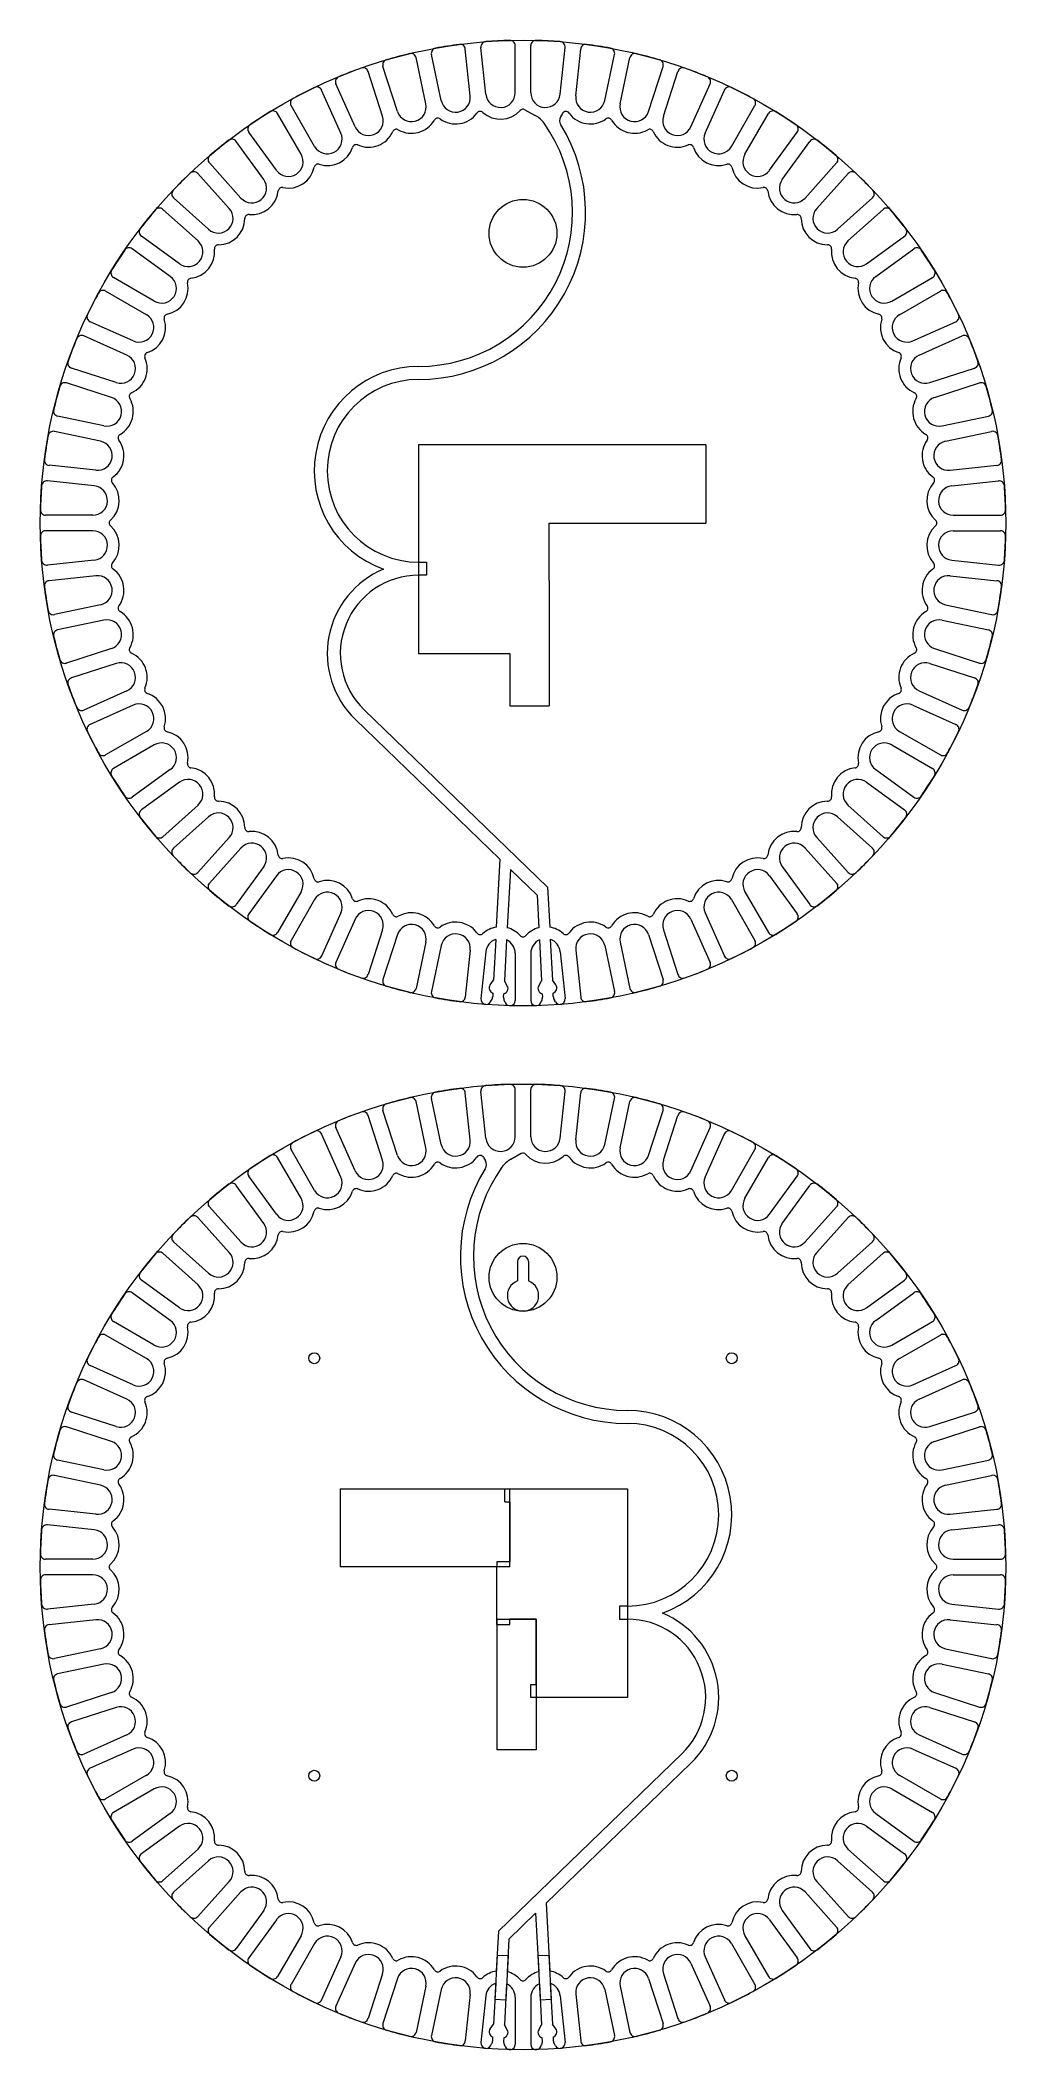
# Model space of a CAD drawing. Header units: millimetres. Extents: x 15 to 385, y 15 to 785.
import ezdxf

# ---------------------------------------------------------------- set-up
doc = ezdxf.new("R2010")
doc.units = ezdxf.units.MM
for name, color, linetype, lineweight in [('cutout', 3, 'CONTINUOUS', 0), ('outter led slot', 1, 'CONTINUOUS', 0), ('pocket', 5, 'CONTINUOUS', 0), ('rear access', 2, 'CONTINUOUS', 0)]:
    doc.layers.add(name, color=color, linetype=linetype, lineweight=lineweight)

msp = doc.modelspace()

# ---------------------------------------------------------------- linework, layer by layer
at = {"layer": 'cutout', "color": 3}
for centre in [(200, 600), (200, 200)]:
    msp.add_circle(centre, 185, dxfattribs=at)
at = {"layer": 'outter led slot', "color": 1}
for p, q in [((162.79, 760.63), (159.03, 778.31)), ((168.66, 761.88), (164.9, 779.56)), ((179.78, 763.64), (177.89, 781.62)), ((185.75, 764.27), (183.86, 782.24)), ((197, 764.86), (197, 782.93)), ((203, 764.86), (203, 782.93)), ((214.25, 764.27), (216.14, 782.24)), ((220.22, 763.64), (222.11, 781.62)), ((231.34, 761.88), (235.1, 779.56)), ((237.21, 760.63), (240.97, 778.31)), ((146.2, 755.87), (140.62, 773.05)), ((151.91, 757.72), (146.32, 774.91)), ((248.09, 757.72), (253.68, 774.91)), ((253.8, 755.87), (259.38, 773.05)), ((130.2, 749.39), (122.85, 765.9)), ((135.69, 751.83), (128.34, 768.34)), ((264.31, 751.83), (271.66, 768.34)), ((269.8, 749.39), (277.15, 765.9)), ((114.97, 741.27), (105.94, 756.92)), ((120.17, 744.27), (111.13, 759.92)), ((200.72, 758.38), (204.72, 756.19)), ((215.1, 756.91), (214.38, 755.58)), ((279.83, 744.27), (288.87, 759.92)), ((285.03, 741.27), (294.06, 756.92)), ((105.52, 735.14), (94.9, 749.76)), ((294.48, 735.14), (305.1, 749.76)), ((100.67, 731.61), (90.05, 746.23)), ((299.33, 731.61), (309.95, 746.23)), ((87.46, 720.51), (75.37, 733.94)), ((91.92, 724.52), (79.82, 737.95)), ((308.08, 724.52), (320.18, 737.95)), ((312.54, 720.51), (324.63, 733.94)), ((79.49, 712.54), (66.06, 724.63)), ((320.51, 712.54), (333.94, 724.63)), ((75.48, 708.08), (62.05, 720.18)), ((324.52, 708.08), (337.95, 720.18)), ((68.39, 699.33), (53.77, 709.95)), ((331.61, 699.33), (346.23, 709.95)), ((64.86, 694.48), (50.24, 705.1)), ((335.14, 694.48), (349.76, 705.1)), ((58.73, 685.03), (43.08, 694.06)), ((341.27, 685.03), (356.92, 694.06)), ((55.73, 679.83), (40.08, 688.87)), ((344.27, 679.83), (359.92, 688.87)), ((48.17, 664.31), (31.66, 671.66)), ((50.61, 669.8), (34.1, 677.15)), ((349.39, 669.8), (365.9, 677.15)), ((351.83, 664.31), (368.34, 671.66)), ((44.13, 653.8), (26.95, 659.38)), ((355.87, 653.8), (373.05, 659.38)), ((42.28, 648.09), (25.09, 653.68)), ((357.72, 648.09), (374.91, 653.68)), ((39.37, 637.21), (21.69, 640.97)), ((360.63, 637.21), (378.31, 640.97)), ((38.12, 631.34), (20.44, 635.1)), ((361.88, 631.34), (379.56, 635.1)), ((35.73, 614.25), (17.76, 616.14)), ((36.36, 620.22), (18.38, 622.11)), ((363.64, 620.22), (381.62, 622.11)), ((364.27, 614.25), (382.24, 616.14)), ((35.14, 603), (17.07, 603)), ((364.86, 603), (382.93, 603)), ((35.14, 597), (17.07, 597)), ((364.86, 597), (382.93, 597)), ((35.73, 585.75), (17.76, 583.86)), ((364.27, 585.75), (382.24, 583.86)), ((36.36, 579.78), (18.38, 577.89)), ((363.64, 579.78), (381.62, 577.89)), ((38.12, 568.66), (20.44, 564.9)), ((39.37, 562.79), (21.69, 559.03)), ((360.63, 562.79), (378.31, 559.03)), ((361.88, 568.66), (379.56, 564.9)), ((42.28, 551.91), (25.09, 546.32)), ((357.72, 551.91), (374.91, 546.32)), ((44.13, 546.2), (26.95, 540.62)), ((355.87, 546.2), (373.05, 540.62)), ((48.17, 535.69), (31.66, 528.34)), ((351.83, 535.69), (368.34, 528.34)), ((50.61, 530.2), (34.1, 522.85)), ((191.15, 471.17), (135.66, 524.85)), ((139.14, 528.44), (209.42, 460.45)), ((349.39, 530.2), (365.9, 522.85)), ((55.73, 520.17), (40.08, 511.13)), ((344.27, 520.17), (359.92, 511.13)), ((58.73, 514.97), (43.08, 505.94)), ((341.27, 514.97), (356.92, 505.94)), ((64.86, 505.52), (50.24, 494.9)), ((68.39, 500.67), (53.77, 490.05)), ((331.61, 500.67), (346.23, 490.05)), ((335.14, 505.52), (349.76, 494.9)), ((75.48, 491.92), (62.05, 479.82)), ((79.49, 487.46), (66.06, 475.37)), ((320.51, 487.46), (333.94, 475.37)), ((324.52, 491.92), (337.95, 479.82)), ((87.46, 479.49), (75.37, 466.06)), ((312.54, 479.49), (324.63, 466.06)), ((91.92, 475.48), (79.82, 462.05)), ((191.15, 471.17), (189.78, 445.16)), ((308.08, 475.48), (320.18, 462.05)), ((100.67, 468.39), (90.05, 453.77)), ((105.52, 464.86), (94.9, 450.24)), ((195.15, 467.3), (193.98, 444.94)), ((205.37, 457.41), (195.15, 467.3)), ((294.48, 464.86), (305.1, 450.24)), ((299.33, 468.39), (309.95, 453.77)), ((114.97, 458.73), (105.94, 443.08)), ((120.17, 455.73), (111.13, 440.08)), ((205.37, 457.41), (206.02, 444.94)), ((209.42, 460.45), (210.22, 445.16)), ((279.83, 455.73), (288.87, 440.08)), ((285.03, 458.73), (294.06, 443.08)), ((130.2, 450.61), (122.85, 434.1)), ((135.69, 448.17), (128.34, 431.66)), ((264.31, 448.17), (271.66, 431.66)), ((269.8, 450.61), (277.15, 434.1)), ((146.2, 444.13), (140.62, 426.95)), ((151.91, 442.28), (146.32, 425.09)), ((162.79, 439.37), (159.03, 421.69)), ((189.54, 440.48), (188.72, 424.85)), ((193.73, 440.26), (192.91, 424.63)), ((206.27, 440.26), (207.09, 424.63)), ((210.46, 440.48), (211.28, 424.85)), ((237.21, 439.37), (240.97, 421.69)), ((248.09, 442.28), (253.68, 425.09)), ((253.8, 444.13), (259.38, 426.95)), ((168.66, 438.12), (164.9, 420.44)), ((179.78, 436.36), (177.89, 418.38)), ((185.75, 435.73), (183.86, 417.76)), ((197, 435.14), (197, 417.07)), ((203, 435.14), (203, 417.07)), ((203, 435.14), (203, 417.07)), ((214.25, 435.73), (216.14, 417.76)), ((220.22, 436.36), (222.11, 418.38)), ((231.34, 438.12), (235.1, 420.44)), ((187.44, 423.03), (188.72, 424.85)), ((193.99, 422.69), (192.91, 424.63)), ((206.01, 422.69), (207.09, 424.63)), ((212.56, 423.03), (211.28, 424.85)), ((187.58, 416.54), (187.98, 417.23)), ((188.46, 419.84), (188.39, 418.59)), ((192.58, 418.37), (192.65, 419.63)), ((193.18, 416.24), (192.85, 416.98)), ((206.82, 416.24), (207.15, 416.98)), ((207.35, 419.63), (207.42, 418.37)), ((211.61, 418.59), (211.54, 419.84)), ((212.42, 416.54), (212.02, 417.23)), ((162.79, 360.63), (159.03, 378.31)), ((168.66, 361.88), (164.9, 379.56)), ((179.78, 363.64), (177.89, 381.62)), ((185.75, 364.27), (183.86, 382.24)), ((197, 364.86), (197, 382.93)), ((203, 364.86), (203, 382.93)), ((214.25, 364.27), (216.14, 382.24)), ((220.22, 363.64), (222.11, 381.62)), ((231.34, 361.88), (235.1, 379.56)), ((237.21, 360.63), (240.97, 378.31)), ((146.2, 355.87), (140.62, 373.05)), ((151.91, 357.72), (146.32, 374.91)), ((248.09, 357.72), (253.68, 374.91)), ((253.8, 355.87), (259.38, 373.05)), ((130.2, 349.39), (122.85, 365.9)), ((135.69, 351.83), (128.34, 368.34)), ((264.31, 351.83), (271.66, 368.34)), ((269.8, 349.39), (277.15, 365.9)), ((114.97, 341.27), (105.94, 356.92)), ((120.17, 344.27), (111.13, 359.92)), ((184.9, 356.91), (185.62, 355.58)), ((199.28, 358.38), (195.28, 356.19)), ((279.83, 344.27), (288.87, 359.92)), ((285.03, 341.27), (294.06, 356.92)), ((105.52, 335.14), (94.9, 349.76)), ((294.48, 335.14), (305.1, 349.76)), ((100.67, 331.61), (90.05, 346.23)), ((299.33, 331.61), (309.95, 346.23)), ((87.46, 320.51), (75.37, 333.94)), ((91.92, 324.52), (79.82, 337.95)), ((308.08, 324.52), (320.18, 337.95)), ((312.54, 320.51), (324.63, 333.94)), ((79.49, 312.54), (66.06, 324.63)), ((320.51, 312.54), (333.94, 324.63)), ((75.48, 308.08), (62.05, 320.18)), ((324.52, 308.08), (337.95, 320.18)), ((68.39, 299.33), (53.77, 309.95)), ((331.61, 299.33), (346.23, 309.95)), ((64.86, 294.48), (50.24, 305.1)), ((335.14, 294.48), (349.76, 305.1)), ((58.73, 285.03), (43.08, 294.06)), ((341.27, 285.03), (356.92, 294.06)), ((55.73, 279.83), (40.08, 288.87)), ((344.27, 279.83), (359.92, 288.87)), ((48.17, 264.31), (31.66, 271.66)), ((50.61, 269.8), (34.1, 277.15)), ((349.39, 269.8), (365.9, 277.15)), ((351.83, 264.31), (368.34, 271.66)), ((44.13, 253.8), (26.95, 259.38)), ((355.87, 253.8), (373.05, 259.38)), ((42.28, 248.09), (25.09, 253.68)), ((357.72, 248.09), (374.91, 253.68)), ((39.37, 237.21), (21.69, 240.97)), ((360.63, 237.21), (378.31, 240.97)), ((38.12, 231.34), (20.44, 235.1)), ((361.88, 231.34), (379.56, 235.1)), ((35.73, 214.25), (17.76, 216.14)), ((36.36, 220.22), (18.38, 222.11)), ((363.64, 220.22), (381.62, 222.11)), ((364.27, 214.25), (382.24, 216.14)), ((35.14, 203), (17.07, 203)), ((364.86, 203), (382.93, 203)), ((35.14, 197), (17.07, 197)), ((364.86, 197), (382.93, 197)), ((35.73, 185.75), (17.76, 183.86)), ((364.27, 185.75), (382.24, 183.86)), ((36.36, 179.78), (18.38, 177.89)), ((363.64, 179.78), (381.62, 177.89)), ((38.12, 168.66), (20.44, 164.9)), ((39.37, 162.79), (21.69, 159.03)), ((360.63, 162.79), (378.31, 159.03)), ((361.88, 168.66), (379.56, 164.9)), ((42.28, 151.91), (25.09, 146.32)), ((357.72, 151.91), (374.91, 146.32)), ((44.13, 146.2), (26.95, 140.62)), ((355.87, 146.2), (373.05, 140.62)), ((48.17, 135.69), (31.66, 128.34)), ((351.83, 135.69), (368.34, 128.34)), ((50.61, 130.2), (34.1, 122.85)), ((260.86, 128.44), (190.58, 60.45)), ((208.85, 71.17), (264.34, 124.85)), ((349.39, 130.2), (365.9, 122.85)), ((55.73, 120.17), (40.08, 111.13)), ((344.27, 120.17), (359.92, 111.13)), ((58.73, 114.97), (43.08, 105.94)), ((341.27, 114.97), (356.92, 105.94)), ((64.86, 105.52), (50.24, 94.9)), ((68.39, 100.67), (53.77, 90.05)), ((331.61, 100.67), (346.23, 90.05)), ((335.14, 105.52), (349.76, 94.9)), ((75.48, 91.92), (62.05, 79.82)), ((79.49, 87.46), (66.06, 75.37)), ((320.51, 87.46), (333.94, 75.37)), ((324.52, 91.92), (337.95, 79.82)), ((87.46, 79.49), (75.37, 66.06)), ((312.54, 79.49), (324.63, 66.06)), ((91.92, 75.48), (79.82, 62.05)), ((208.85, 71.17), (210.22, 45.16)), ((308.08, 75.48), (320.18, 62.05)), ((100.67, 68.39), (90.05, 53.77)), ((105.52, 64.86), (94.9, 50.24)), ((194.63, 57.41), (204.85, 67.3)), ((204.85, 67.3), (206.02, 44.94)), ((294.48, 64.86), (305.1, 50.24)), ((299.33, 68.39), (309.95, 53.77)), ((114.97, 58.73), (105.94, 43.08)), ((120.17, 55.73), (111.13, 40.08)), ((190.58, 60.45), (189.78, 45.16)), ((194.63, 57.41), (193.98, 44.94)), ((279.83, 55.73), (288.87, 40.08)), ((285.03, 58.73), (294.06, 43.08)), ((130.2, 50.61), (122.85, 34.1)), ((135.69, 48.17), (128.34, 31.66)), ((264.31, 48.17), (271.66, 31.66)), ((269.8, 50.61), (277.15, 34.1)), ((146.2, 44.13), (140.62, 26.95)), ((151.91, 42.28), (146.32, 25.09)), ((162.79, 39.37), (159.03, 21.69)), ((189.54, 40.48), (188.72, 24.85)), ((193.73, 40.26), (192.91, 24.63)), ((206.27, 40.26), (207.09, 24.63)), ((210.46, 40.48), (211.28, 24.85)), ((237.21, 39.37), (240.97, 21.69)), ((248.09, 42.28), (253.68, 25.09)), ((253.8, 44.13), (259.38, 26.95)), ((168.66, 38.12), (164.9, 20.44)), ((179.78, 36.36), (177.89, 18.38)), ((185.75, 35.73), (183.86, 17.76)), ((197, 35.14), (197, 17.07)), ((197, 35.14), (197, 17.07)), ((203, 35.14), (203, 17.07)), ((214.25, 35.73), (216.14, 17.76)), ((220.22, 36.36), (222.11, 18.38)), ((231.34, 38.12), (235.1, 20.44)), ((187.44, 23.03), (188.72, 24.85)), ((193.99, 22.69), (192.91, 24.63)), ((206.01, 22.69), (207.09, 24.63)), ((212.56, 23.03), (211.28, 24.85)), ((187.58, 16.54), (187.98, 17.23)), ((188.39, 18.59), (188.46, 19.84)), ((192.65, 19.63), (192.58, 18.37)), ((193.18, 16.24), (192.85, 16.98)), ((206.82, 16.24), (207.15, 16.98)), ((207.42, 18.37), (207.35, 19.63)), ((211.54, 19.84), (211.61, 18.59)), ((212.42, 16.54), (212.02, 17.23))]:
    msp.add_line(p, q, dxfattribs=at)
at = {"layer": 'outter led slot'}
for p, q in [((160, 585), (163, 585)), ((163, 580), (160, 580)), ((163, 585), (163, 580)), ((240, 185), (237, 185)), ((237, 185), (237, 180)), ((237, 180), (240, 180))]:
    msp.add_line(p, q, dxfattribs=at)
at = {"layer": 'outter led slot', "color": 1}
for centre, radius, start, end in [((200, 600), 185, 103.56565, 106.43435), ((157.08, 777.89), 2, 12, 103.56565), ((166.86, 779.97), 2, 100.43435, 192), ((200, 600), 185, 97.56565, 100.43435), ((175.91, 781.41), 2, 6, 97.56565), ((185.85, 782.45), 2, 94.43435, 186), ((200, 600), 185, 91.56565, 94.43435), ((195, 782.93), 2, 0, 91.56565), ((205, 782.93), 2, 88.43435, 180), ((200, 600), 185, 85.56565, 88.43435), ((214.15, 782.45), 2, 354, 85.56565), ((224.09, 781.41), 2, 82.43435, 174), ((200, 600), 185, 79.56565, 82.43435), ((233.14, 779.97), 2, 348, 79.56565), ((242.92, 777.89), 2, 76.43435, 168), ((200, 600), 185, 73.56565, 76.43435), ((130.16, 769.15), 2, 112.43435, 204), ((200, 600), 185, 109.56565, 112.43435), ((138.72, 772.43), 2, 18, 109.56565), ((148.23, 775.52), 2, 106.43435, 198), ((251.77, 775.52), 2, 342, 73.56565), ((261.28, 772.43), 2, 70.43435, 162), ((200, 600), 185, 67.56565, 70.43435), ((269.84, 769.15), 2, 336, 67.56565), ((112.86, 760.92), 2, 118.43435, 210), ((200, 600), 185, 115.56565, 118.43435), ((121.03, 765.08), 2, 24, 115.56565), ((174.17, 763.05), 5.64, 192, 6), ((191.36, 764.86), 5.64, 186, 0), ((208.64, 764.86), 5.64, 180, 354), ((225.83, 763.05), 5.64, 174, 348), ((278.97, 765.08), 2, 64.43435, 156), ((200, 600), 185, 61.56565, 64.43435), ((287.14, 760.92), 2, 330, 61.56565), ((200, 600), 185, 121.56565, 124.43435), ((104.2, 755.92), 2, 30, 121.56565), ((140.84, 754.12), 5.64, 204, 18), ((157.27, 759.46), 5.64, 198, 12), ((167.35, 753.63), 1.5, 54.07502, 149.92498), ((174.17, 763.05), 10.14, 234.07502, 323.92498), ((183.58, 756.2), 1.5, 48.07502, 143.92498), ((191.36, 764.86), 10.14, 228.07502, 317.92498), ((200, 757.06), 1.5, 61.32156, 137.92498), ((199.92, 747.42), 10, 35.44662, 61.32156), ((217.03, 754.17), 3, 151.80953, 211.65981), ((216.42, 756.2), 1.5, 36.07502, 151.80953), ((225.83, 763.05), 10.14, 216.07502, 305.92498), ((232.65, 753.63), 1.5, 30.07502, 125.92498), ((242.73, 759.46), 5.64, 168, 342), ((259.16, 754.12), 5.64, 162, 336), ((295.8, 755.92), 2, 58.43435, 150), ((200, 600), 185, 55.56565, 58.43435), ((88.43, 745.06), 2, 36, 127.56565), ((96.52, 750.93), 2, 124.43435, 216), ((125.05, 747.09), 5.64, 210, 24), ((140.84, 754.12), 10.14, 246.07502, 335.92498), ((151.47, 749.37), 1.5, 60.07502, 155.92498), ((157.27, 759.46), 10.14, 240.07502, 329.92498), ((160, 719), 59, 270, 35.44662), ((160, 719), 64, 270, 31.65981), ((242.73, 759.46), 10.14, 210.07502, 299.92498), ((248.53, 749.37), 1.5, 24.07502, 119.92498), ((259.16, 754.12), 10.14, 204.07502, 293.92498), ((274.95, 747.09), 5.64, 156, 330), ((303.48, 750.93), 2, 324, 55.56565), ((311.57, 745.06), 2, 52.43435, 144), ((81.31, 739.29), 2, 130.43435, 222), ((200, 600), 185, 127.56565, 130.43435), ((110.09, 738.45), 5.64, 216, 30), ((125.05, 747.09), 10.14, 252.07502, 341.92498), ((136.12, 743.48), 1.5, 66.07502, 161.92498), ((263.88, 743.48), 1.5, 18.07502, 113.92498), ((274.95, 747.09), 10.14, 198.07502, 287.92498), ((289.91, 738.45), 5.64, 150, 324), ((200, 600), 185, 49.56565, 52.43435), ((318.69, 739.29), 2, 318, 49.56565), ((200, 600), 185, 133.56565, 136.43435), ((73.88, 732.6), 2, 42, 133.56565), ((96.11, 728.3), 5.64, 222, 36), ((110.09, 738.45), 10.14, 258.07502, 347.92498), ((121.47, 736.02), 1.5, 72.07502, 167.92498), ((278.53, 736.02), 1.5, 12.07502, 107.92498), ((289.91, 738.45), 10.14, 192.07502, 281.92498), ((303.89, 728.3), 5.64, 144, 318), ((326.12, 732.6), 2, 46.43435, 138), ((200, 600), 185, 43.56565, 46.43435), ((67.4, 726.12), 2, 136.43435, 228), ((96.11, 728.3), 10.14, 264.07502, 353.92498), ((107.68, 727.07), 1.5, 78.07502, 173.92498), ((292.32, 727.07), 1.5, 6.07502, 101.92498), ((303.89, 728.3), 10.14, 186.07502, 275.92498), ((332.6, 726.12), 2, 312, 43.56565), ((200, 600), 185, 139.56565, 142.43435), ((60.71, 718.69), 2, 48, 139.56565), ((83.27, 716.73), 5.64, 228, 42), ((83.27, 716.73), 10.14, 270.07502, 359.92498), ((94.91, 716.72), 1.5, 84.07502, 179.92498), ((305.09, 716.72), 1.5, 0.07502, 95.92498), ((316.73, 716.73), 10.14, 180.07502, 269.92498), ((316.73, 716.73), 5.64, 138, 312), ((339.29, 718.69), 2, 40.43435, 132), ((200, 600), 185, 37.56565, 40.43435), ((54.94, 711.57), 2, 142.43435, 234), ((345.06, 711.57), 2, 306, 37.56565), ((200, 600), 185, 145.56565, 148.43435), ((49.07, 703.48), 2, 54, 145.56565), ((71.7, 703.89), 5.64, 234, 48), ((71.7, 703.89), 10.14, 276.07502, 5.92498), ((83.28, 705.09), 1.5, 90.07502, 185.92498), ((316.72, 705.09), 1.5, 354.07502, 89.92498), ((328.3, 703.89), 10.14, 174.07502, 263.92498), ((328.3, 703.89), 5.64, 132, 306), ((350.93, 703.48), 2, 34.43435, 126), ((200, 600), 185, 31.56565, 34.43435), ((44.08, 695.8), 2, 148.43435, 240), ((61.55, 689.91), 5.64, 240, 54), ((72.93, 692.32), 1.5, 96.07502, 191.92498), ((327.07, 692.32), 1.5, 348.07502, 83.92498), ((338.45, 689.91), 5.64, 126, 300), ((355.92, 695.8), 2, 300, 31.56565), ((200, 600), 185, 151.56565, 154.43435), ((39.08, 687.14), 2, 60, 151.56565), ((61.55, 689.91), 10.14, 282.07502, 11.92498), ((338.45, 689.91), 10.14, 168.07502, 257.92498), ((360.92, 687.14), 2, 28.43435, 120), ((200, 600), 185, 25.56565, 28.43435), ((34.92, 678.97), 2, 154.43435, 246), ((52.91, 674.95), 5.64, 246, 60), ((52.91, 674.95), 10.14, 288.07502, 17.92498), ((63.98, 678.53), 1.5, 102.07502, 197.92498), ((336.02, 678.53), 1.5, 342.07502, 77.92498), ((347.09, 674.95), 10.14, 162.07502, 251.92498), ((347.09, 674.95), 5.64, 120, 294), ((365.08, 678.97), 2, 294, 25.56565), ((200, 600), 185, 157.56565, 160.43435), ((30.85, 669.84), 2, 66, 157.56565), ((369.15, 669.84), 2, 22.43435, 114), ((200, 600), 185, 19.56565, 22.43435), ((45.88, 659.16), 5.64, 252, 66), ((45.88, 659.16), 10.14, 294.07502, 23.92498), ((56.52, 663.88), 1.5, 108.07502, 203.92498), ((343.48, 663.88), 1.5, 336.07502, 71.92498), ((354.12, 659.16), 10.14, 156.07502, 245.92498), ((354.12, 659.16), 5.64, 114, 288), ((27.57, 661.28), 2, 160.43435, 252), ((160, 620), 40, 90, 250.38409), ((160, 620), 35, 90, 270), ((372.43, 661.28), 2, 288, 19.56565), ((200, 600), 185, 163.56565, 166.43435), ((24.48, 651.77), 2, 72, 163.56565), ((40.54, 642.73), 5.64, 258, 72), ((40.54, 642.73), 10.14, 300.07502, 29.92498), ((50.63, 648.53), 1.5, 114.07502, 209.92498), ((359.46, 642.73), 10.14, 150.07502, 239.92498), ((349.37, 648.53), 1.5, 330.07502, 65.92498), ((359.46, 642.73), 5.64, 108, 282), ((375.52, 651.77), 2, 16.43435, 108), ((200, 600), 185, 13.56565, 16.43435), ((22.11, 642.92), 2, 166.43435, 258), ((377.89, 642.92), 2, 282, 13.56565), ((200, 600), 185, 169.56565, 172.43435), ((20.03, 633.14), 2, 78, 169.56565), ((36.95, 625.83), 10.14, 306.07502, 35.92498), ((46.37, 632.65), 1.5, 120.07502, 215.92498), ((363.05, 625.83), 10.14, 144.07502, 233.92498), ((353.63, 632.65), 1.5, 324.07502, 59.92498), ((379.97, 633.14), 2, 10.43435, 102), ((200, 600), 185, 7.56565, 10.43435), ((18.59, 624.09), 2, 172.43435, 264), ((36.95, 625.83), 5.64, 264, 78), ((363.05, 625.83), 5.64, 102, 276), ((381.41, 624.09), 2, 276, 7.56565), ((17.55, 614.15), 2, 84, 175.56565), ((43.8, 616.42), 1.5, 126.07502, 221.92498), ((356.2, 616.42), 1.5, 318.07502, 53.92498), ((382.45, 614.15), 2, 4.43435, 96), ((200, 600), 185, 175.56565, 178.43435), ((35.14, 608.64), 5.64, 270, 84), ((35.14, 608.64), 10.14, 312.07502, 41.92498), ((364.86, 608.64), 10.14, 138.07502, 227.92498), ((364.86, 608.64), 5.64, 96, 270), ((200, 600), 185, 1.56565, 4.43435), ((17.07, 605), 2, 178.43435, 270), ((42.94, 600), 1.5, 132.07502, 227.92498), ((357.06, 600), 1.5, 312.07502, 47.92498), ((382.93, 605), 2, 270, 1.56565), ((17.07, 595), 2, 90, 181.56565), ((200, 600), 185, 181.56565, 184.43435), ((35.14, 591.36), 5.64, 276, 90), ((35.14, 591.36), 10.14, 318.07502, 47.92498), ((364.86, 591.36), 10.14, 132.07502, 221.92498), ((364.86, 591.36), 5.64, 90, 264), ((382.93, 595), 2, 358.43435, 90), ((200, 600), 185, 355.56565, 358.43435), ((17.55, 585.85), 2, 184.43435, 276), ((382.45, 585.85), 2, 264, 355.56565), ((18.59, 575.91), 2, 96, 187.56565), ((36.95, 574.17), 5.64, 282, 96), ((43.8, 583.58), 1.5, 138.07502, 233.92498), ((36.95, 574.17), 10.14, 324.07502, 53.92498), ((160, 550), 35, 112.56133, 225.94713), ((160, 550), 30, 90, 225.94713), ((363.05, 574.17), 10.14, 126.07502, 215.92498), ((356.2, 583.58), 1.5, 306.07502, 41.92498), ((363.05, 574.17), 5.64, 84, 258), ((381.41, 575.91), 2, 352.43435, 84), ((200, 600), 185, 187.56565, 190.43435), ((200, 600), 185, 349.56565, 352.43435), ((20.03, 566.86), 2, 190.43435, 282), ((40.54, 557.27), 5.64, 288, 102), ((46.37, 567.35), 1.5, 144.07502, 239.92498), ((40.54, 557.27), 10.14, 330.07502, 59.92498), ((359.46, 557.27), 10.14, 120.07502, 209.92498), ((359.46, 557.27), 5.64, 78, 252), ((353.63, 567.35), 1.5, 300.07502, 35.92498), ((379.97, 566.86), 2, 258, 349.56565), ((22.11, 557.08), 2, 102, 193.56565), ((200, 600), 185, 193.56565, 196.43435), ((200, 600), 185, 343.56565, 346.43435), ((377.89, 557.08), 2, 346.43435, 78), ((24.48, 548.23), 2, 196.43435, 288), ((50.63, 551.47), 1.5, 150.07502, 245.92498), ((45.88, 540.84), 10.14, 336.07502, 65.92498), ((354.12, 540.84), 10.14, 114.07502, 203.92498), ((349.37, 551.47), 1.5, 294.07502, 29.92498), ((375.52, 548.23), 2, 252, 343.56565), ((27.57, 538.72), 2, 108, 199.56565), ((45.88, 540.84), 5.64, 294, 108), ((354.12, 540.84), 5.64, 72, 246), ((372.43, 538.72), 2, 340.43435, 72), ((200, 600), 185, 199.56565, 202.43435), ((56.52, 536.12), 1.5, 156.07502, 251.92498), ((52.91, 525.05), 10.14, 342.07502, 71.92498), ((347.09, 525.05), 10.14, 108.07502, 197.92498), ((343.48, 536.12), 1.5, 288.07502, 23.92498), ((200, 600), 185, 337.56565, 340.43435), ((30.85, 530.16), 2, 202.43435, 294), ((52.91, 525.05), 5.64, 300, 114), ((347.09, 525.05), 5.64, 66, 240), ((369.15, 530.16), 2, 246, 337.56565), ((34.92, 521.03), 2, 114, 205.56565), ((200, 600), 185, 205.56565, 208.43435), ((63.98, 521.47), 1.5, 162.07502, 257.92498), ((61.55, 510.09), 10.14, 348.07502, 77.92498), ((338.45, 510.09), 10.14, 102.07502, 191.92498), ((336.02, 521.47), 1.5, 282.07502, 17.92498), ((200, 600), 185, 331.56565, 334.43435), ((365.08, 521.03), 2, 334.43435, 66), ((39.08, 512.86), 2, 208.43435, 300), ((61.55, 510.09), 5.64, 306, 120), ((338.45, 510.09), 5.64, 60, 234), ((360.92, 512.86), 2, 240, 331.56565), ((44.08, 504.2), 2, 120, 211.56565), ((200, 600), 185, 211.56565, 214.43435), ((71.7, 496.11), 5.64, 312, 126), ((72.93, 507.68), 1.5, 168.07502, 263.92498), ((71.7, 496.11), 10.14, 354.07502, 83.92498), ((328.3, 496.11), 10.14, 96.07502, 185.92498), ((328.3, 496.11), 5.64, 54, 228), ((327.07, 507.68), 1.5, 276.07502, 11.92498), ((200, 600), 185, 325.56565, 328.43435), ((355.92, 504.2), 2, 328.43435, 60), ((49.07, 496.52), 2, 214.43435, 306), ((83.28, 494.91), 1.5, 174.07502, 269.92498), ((83.27, 483.27), 10.14, 0.07502, 89.92498), ((316.73, 483.27), 10.14, 90.07502, 179.92498), ((316.72, 494.91), 1.5, 270.07502, 5.92498), ((350.93, 496.52), 2, 234, 325.56565), ((54.94, 488.43), 2, 126, 217.56565), ((200, 600), 185, 217.56565, 220.43435), ((83.27, 483.27), 5.64, 318, 132), ((316.73, 483.27), 5.64, 48, 222), ((200, 600), 185, 319.56565, 322.43435), ((345.06, 488.43), 2, 322.43435, 54), ((60.71, 481.31), 2, 220.43435, 312), ((94.91, 483.28), 1.5, 180.07502, 275.92498), ((96.11, 471.7), 10.14, 6.07502, 95.92498), ((303.89, 471.7), 10.14, 84.07502, 173.92498), ((305.09, 483.28), 1.5, 264.07502, 359.92498), ((339.29, 481.31), 2, 228, 319.56565), ((67.4, 473.88), 2, 132, 223.56565), ((200, 600), 185, 223.56565, 226.43435), ((96.11, 471.7), 5.64, 324, 138), ((107.68, 472.93), 1.5, 186.07502, 281.92498), ((110.09, 461.55), 10.14, 12.07502, 101.92498), ((289.91, 461.55), 10.14, 78.07502, 167.92498), ((292.32, 472.93), 1.5, 258.07502, 353.92498), ((303.89, 471.7), 5.64, 42, 216), ((200, 600), 185, 313.56565, 316.43435), ((332.6, 473.88), 2, 316.43435, 48), ((73.88, 467.4), 2, 226.43435, 318), ((81.31, 460.71), 2, 138, 229.56565), ((110.09, 461.55), 5.64, 330, 144), ((121.47, 463.98), 1.5, 192.07502, 287.92498), ((125.05, 452.91), 10.14, 18.07502, 107.92498), ((274.95, 452.91), 10.14, 72.07502, 161.92498), ((278.53, 463.98), 1.5, 252.07502, 347.92498), ((289.91, 461.55), 5.64, 36, 210), ((318.69, 460.71), 2, 310.43435, 42), ((326.12, 467.4), 2, 222, 313.56565), ((200, 600), 185, 229.56565, 232.43435), ((125.05, 452.91), 5.64, 336, 150), ((136.12, 456.52), 1.5, 198.07502, 293.92498), ((140.84, 445.88), 10.14, 24.07502, 113.92498), ((259.16, 445.88), 10.14, 66.07502, 155.92498), ((263.88, 456.52), 1.5, 246.07502, 341.92498), ((274.95, 452.91), 5.64, 30, 204), ((200, 600), 185, 307.56565, 310.43435), ((88.43, 454.94), 2, 232.43435, 324), ((96.52, 449.07), 2, 144, 235.56565), ((200, 600), 185, 235.56565, 238.43435), ((140.84, 445.88), 5.64, 342, 156), ((151.47, 450.63), 1.5, 204.07502, 299.92498), ((157.27, 440.54), 10.14, 30.07502, 119.92498), ((174.17, 436.95), 10.14, 36.07502, 125.92498), ((225.83, 436.95), 10.14, 54.07502, 143.92498), ((242.73, 440.54), 10.14, 60.07502, 149.92498), ((248.53, 450.63), 1.5, 240.07502, 335.92498), ((259.16, 445.88), 5.64, 24, 198), ((200, 600), 185, 301.56565, 304.43435), ((303.48, 449.07), 2, 304.43435, 36), ((311.57, 454.94), 2, 216, 307.56565), ((104.2, 444.08), 2, 238.43435, 330), ((112.86, 439.08), 2, 150, 241.56565), ((157.27, 440.54), 5.64, 348, 162), ((167.35, 446.37), 1.5, 210.07502, 305.92498), ((174.17, 436.95), 5.64, 354, 168), ((183.58, 443.8), 1.5, 216.07502, 311.92498), ((191.36, 435.14), 10.14, 98.95249, 131.92498), ((191.36, 435.14), 5.64, 108.86003, 174), ((191.36, 435.14), 5.64, 0, 65.13997), ((191.36, 435.14), 10.14, 42.07502, 75.04751), ((200, 442.94), 1.5, 222.07502, 317.92498), ((208.64, 435.14), 10.14, 104.95249, 137.92498), ((208.64, 435.14), 5.64, 114.86003, 180), ((208.64, 435.14), 10.14, 48.07502, 81.04751), ((208.64, 435.14), 5.64, 6, 71.13997), ((216.42, 443.8), 1.5, 228.07502, 323.92498), ((225.83, 436.95), 5.64, 12, 186), ((232.65, 446.37), 1.5, 234.07502, 329.92498), ((242.73, 440.54), 5.64, 18, 192), ((287.14, 439.08), 2, 298.43435, 30), ((295.8, 444.08), 2, 210, 301.56565), ((200, 600), 185, 241.56565, 244.43435), ((121.03, 434.92), 2, 244.43435, 336), ((130.16, 430.85), 2, 156, 247.56565), ((269.84, 430.85), 2, 292.43435, 24), ((278.97, 434.92), 2, 204, 295.56565), ((200, 600), 185, 295.56565, 298.43435), ((200, 600), 185, 247.56565, 250.43435), ((138.72, 427.57), 2, 250.43435, 342), ((148.23, 424.48), 2, 162, 253.56565), ((251.77, 424.48), 2, 286.43435, 18), ((261.28, 427.57), 2, 198, 289.56565), ((200, 600), 185, 289.56565, 292.43435), ((200, 600), 185, 253.56565, 256.43435), ((157.08, 422.11), 2, 256.43435, 348), ((166.86, 420.03), 2, 168, 259.56565), ((200, 600), 185, 259.56565, 262.43435), ((175.91, 418.59), 2, 262.43435, 354), ((185.85, 417.55), 2, 174, 329.64698), ((189.16, 421.82), 2.1, 144.96361, 250.39845), ((185.39, 418.75), 3, 329.64698, 357), ((195.58, 418.21), 3, 177, 204.35302), ((192.16, 421.67), 2.1, 283.60155, 29.03639), ((195, 417.07), 2, 204.35302, 0), ((205, 417.07), 2, 180, 335.64698), ((207.84, 421.67), 2.1, 150.96361, 256.39845), ((204.42, 418.21), 3, 335.64698, 3), ((210.84, 421.82), 2.1, 289.60155, 35.03639), ((214.61, 418.75), 3, 183, 210.35302), ((214.15, 417.55), 2, 210.35302, 6), ((224.09, 418.59), 2, 186, 277.56565), ((200, 600), 185, 277.56565, 280.43435), ((233.14, 420.03), 2, 280.43435, 12), ((242.92, 422.11), 2, 192, 283.56565), ((200, 600), 185, 283.56565, 286.43435), ((148.23, 375.52), 2, 106.43435, 198), ((200, 200), 185, 103.56565, 106.43435), ((157.08, 377.89), 2, 12, 103.56565), ((166.86, 379.97), 2, 100.43435, 192), ((200, 200), 185, 97.56565, 100.43435), ((175.91, 381.41), 2, 6, 97.56565), ((185.85, 382.45), 2, 94.43435, 186), ((200, 200), 185, 91.56565, 94.43435), ((195, 382.93), 2, 360, 91.56565), ((205, 382.93), 2, 88.43435, 180), ((200, 200), 185, 85.56565, 88.43435), ((214.15, 382.45), 2, 354, 85.56565), ((224.09, 381.41), 2, 82.43435, 174), ((200, 200), 185, 79.56565, 82.43435), ((233.14, 379.97), 2, 348, 79.56565), ((242.92, 377.89), 2, 76.43435, 168), ((200, 200), 185, 73.56565, 76.43435), ((251.77, 375.52), 2, 342, 73.56565), ((130.16, 369.15), 2, 112.43435, 204), ((200, 200), 185, 109.56565, 112.43435), ((138.72, 372.43), 2, 18, 109.56565), ((261.28, 372.43), 2, 70.43435, 162), ((200, 200), 185, 67.56565, 70.43435), ((269.84, 369.15), 2, 336, 67.56565), ((112.86, 360.92), 2, 118.43435, 210), ((200, 200), 185, 115.56565, 118.43435), ((121.03, 365.08), 2, 24, 115.56565), ((174.17, 363.05), 5.64, 192, 6), ((191.36, 364.86), 5.64, 186, 360), ((208.64, 364.86), 5.64, 180, 354), ((225.83, 363.05), 5.64, 174, 348), ((278.97, 365.08), 2, 64.43435, 156), ((200, 200), 185, 61.56565, 64.43435), ((287.14, 360.92), 2, 330, 61.56565), ((200, 200), 185, 121.56565, 124.43435), ((104.2, 355.92), 2, 30, 121.56565), ((140.84, 354.12), 5.64, 204, 18), ((157.27, 359.46), 5.64, 198, 12), ((157.27, 359.46), 10.14, 240.07502, 329.92498), ((167.35, 353.63), 1.5, 54.07502, 149.92498), ((174.17, 363.05), 10.14, 234.07502, 323.92498), ((183.58, 356.2), 1.5, 28.19047, 143.92498), ((182.97, 354.17), 3, 328.34019, 28.19047), ((200.08, 347.42), 10, 118.67844, 144.55338), ((200, 357.06), 1.5, 42.07502, 118.67844), ((208.64, 364.86), 10.14, 222.07502, 311.92498), ((216.42, 356.2), 1.5, 36.07502, 131.92498), ((225.83, 363.05), 10.14, 216.07502, 305.92498), ((232.65, 353.63), 1.5, 30.07502, 125.92498), ((242.73, 359.46), 10.14, 210.07502, 299.92498), ((242.73, 359.46), 5.64, 168, 342), ((259.16, 354.12), 5.64, 162, 336), ((295.8, 355.92), 2, 58.43435, 150), ((200, 200), 185, 55.56565, 58.43435), ((200, 200), 185, 127.56565, 130.43435), ((88.43, 345.06), 2, 36, 127.56565), ((96.52, 350.93), 2, 124.43435, 216), ((125.05, 347.09), 5.64, 210, 24), ((140.84, 354.12), 10.14, 246.07502, 335.92498), ((151.47, 349.37), 1.5, 60.07502, 155.92498), ((240, 319), 64, 148.34019, 270), ((240, 319), 59, 144.55338, 270), ((248.53, 349.37), 1.5, 24.07502, 119.92498), ((259.16, 354.12), 10.14, 204.07502, 293.92498), ((274.95, 347.09), 5.64, 156, 330), ((303.48, 350.93), 2, 324, 55.56565), ((311.57, 345.06), 2, 52.43435, 144), ((200, 200), 185, 49.56565, 52.43435), ((81.31, 339.29), 2, 130.43435, 222), ((110.09, 338.45), 5.64, 216, 30), ((125.05, 347.09), 10.14, 252.07502, 341.92498), ((136.12, 343.48), 1.5, 66.07502, 161.92498), ((263.88, 343.48), 1.5, 18.07502, 113.92498), ((274.95, 347.09), 10.14, 198.07502, 287.92498), ((289.91, 338.45), 5.64, 150, 324), ((318.69, 339.29), 2, 318, 49.56565), ((200, 200), 185, 133.56565, 136.43435), ((73.88, 332.6), 2, 42, 133.56565), ((96.11, 328.3), 5.64, 222, 36), ((110.09, 338.45), 10.14, 258.07502, 347.92498), ((121.47, 336.02), 1.5, 72.07502, 167.92498), ((278.53, 336.02), 1.5, 12.07502, 107.92498), ((289.91, 338.45), 10.14, 192.07502, 281.92498), ((303.89, 328.3), 5.64, 144, 318), ((326.12, 332.6), 2, 46.43435, 138), ((200, 200), 185, 43.56565, 46.43435), ((67.4, 326.12), 2, 136.43435, 228), ((96.11, 328.3), 10.14, 264.07502, 353.92498), ((107.68, 327.07), 1.5, 78.07502, 173.92498), ((292.32, 327.07), 1.5, 6.07502, 101.92498), ((303.89, 328.3), 10.14, 186.07502, 275.92498), ((332.6, 326.12), 2, 312, 43.56565), ((200, 200), 185, 139.56565, 142.43435), ((60.71, 318.69), 2, 48, 139.56565), ((83.27, 316.73), 5.64, 228, 42), ((83.27, 316.73), 10.14, 270.07502, 359.92498), ((94.91, 316.72), 1.5, 84.07502, 179.92498), ((305.09, 316.72), 1.5, 0.07502, 95.92498), ((316.73, 316.73), 10.14, 180.07502, 269.92498), ((316.73, 316.73), 5.64, 138, 312), ((339.29, 318.69), 2, 40.43435, 132), ((200, 200), 185, 37.56565, 40.43435), ((54.94, 311.57), 2, 142.43435, 234), ((71.7, 303.89), 5.64, 234, 48), ((328.3, 303.89), 5.64, 132, 306), ((345.06, 311.57), 2, 306, 37.56565), ((200, 200), 185, 145.56565, 148.43435), ((49.07, 303.48), 2, 54, 145.56565), ((71.7, 303.89), 10.14, 276.07502, 5.92498), ((83.28, 305.09), 1.5, 90.07502, 185.92498), ((316.72, 305.09), 1.5, 354.07502, 89.92498), ((328.3, 303.89), 10.14, 174.07502, 263.92498), ((350.93, 303.48), 2, 34.43435, 126), ((200, 200), 185, 31.56565, 34.43435), ((44.08, 295.8), 2, 148.43435, 240), ((61.55, 289.91), 5.64, 240, 54), ((72.93, 292.32), 1.5, 96.07502, 191.92498), ((327.07, 292.32), 1.5, 348.07502, 83.92498), ((338.45, 289.91), 5.64, 126, 300), ((355.92, 295.8), 2, 300, 31.56565), ((200, 200), 185, 151.56565, 154.43435), ((39.08, 287.14), 2, 60, 151.56565), ((61.55, 289.91), 10.14, 282.07502, 11.92498), ((338.45, 289.91), 10.14, 168.07502, 257.92498), ((360.92, 287.14), 2, 28.43435, 120), ((200, 200), 185, 25.56565, 28.43435), ((34.92, 278.97), 2, 154.43435, 246), ((52.91, 274.95), 5.64, 246, 60), ((52.91, 274.95), 10.14, 288.07502, 17.92498), ((63.98, 278.53), 1.5, 102.07502, 197.92498), ((336.02, 278.53), 1.5, 342.07502, 77.92498), ((347.09, 274.95), 10.14, 162.07502, 251.92498), ((347.09, 274.95), 5.64, 120, 294), ((365.08, 278.97), 2, 294, 25.56565), ((200, 200), 185, 157.56565, 160.43435), ((30.85, 269.84), 2, 66, 157.56565), ((369.15, 269.84), 2, 22.43435, 114), ((200, 200), 185, 19.56565, 22.43435), ((27.57, 261.28), 2, 160.43435, 252), ((45.88, 259.16), 5.64, 252, 66), ((45.88, 259.16), 10.14, 294.07502, 23.92498), ((56.52, 263.88), 1.5, 108.07502, 203.92498), ((343.48, 263.88), 1.5, 336.07502, 71.92498), ((354.12, 259.16), 10.14, 156.07502, 245.92498), ((354.12, 259.16), 5.64, 114, 288), ((372.43, 261.28), 2, 288, 19.56565), ((240, 220), 40, 289.61591, 90), ((240, 220), 35, 270, 90), ((200, 200), 185, 163.56565, 166.43435), ((24.48, 251.77), 2, 72, 163.56565), ((40.54, 242.73), 5.64, 258, 72), ((40.54, 242.73), 10.14, 300.07502, 29.92498), ((50.63, 248.53), 1.5, 114.07502, 209.92498), ((359.46, 242.73), 10.14, 150.07502, 239.92498), ((349.37, 248.53), 1.5, 330.07502, 65.92498), ((359.46, 242.73), 5.64, 108, 282), ((375.52, 251.77), 2, 16.43435, 108), ((200, 200), 185, 13.56565, 16.43435), ((22.11, 242.92), 2, 166.43435, 258), ((377.89, 242.92), 2, 282, 13.56565), ((200, 200), 185, 169.56565, 172.43435), ((20.03, 233.14), 2, 78, 169.56565), ((36.95, 225.83), 5.64, 264, 78), ((36.95, 225.83), 10.14, 306.07502, 35.92498), ((46.37, 232.65), 1.5, 120.07502, 215.92498), ((363.05, 225.83), 10.14, 144.07502, 233.92498), ((353.63, 232.65), 1.5, 324.07502, 59.92498), ((363.05, 225.83), 5.64, 102, 276), ((379.97, 233.14), 2, 10.43435, 102), ((200, 200), 185, 7.56565, 10.43435), ((18.59, 224.09), 2, 172.43435, 264), ((381.41, 224.09), 2, 276, 7.56565), ((17.55, 214.15), 2, 84, 175.56565), ((43.8, 216.42), 1.5, 126.07502, 221.92498), ((356.2, 216.42), 1.5, 318.07502, 53.92498), ((382.45, 214.15), 2, 4.43435, 96), ((200, 200), 185, 175.56565, 178.43435), ((35.14, 208.64), 5.64, 270, 84), ((35.14, 208.64), 10.14, 312.07502, 41.92498), ((364.86, 208.64), 10.14, 138.07502, 227.92498), ((364.86, 208.64), 5.64, 96, 270), ((200, 200), 185, 1.56565, 4.43435), ((17.07, 205), 2, 178.43435, 270), ((42.94, 200), 1.5, 132.07502, 227.92498), ((357.06, 200), 1.5, 312.07502, 47.92498), ((382.93, 205), 2, 270, 1.56565), ((17.07, 195), 2, 90, 181.56565), ((200, 200), 185, 181.56565, 184.43435), ((35.14, 191.36), 5.64, 276, 90), ((35.14, 191.36), 10.14, 318.07502, 47.92498), ((364.86, 191.36), 10.14, 132.07502, 221.92498), ((364.86, 191.36), 5.64, 90, 264), ((382.93, 195), 2, 358.43435, 90), ((200, 200), 185, 355.56565, 358.43435), ((17.55, 185.85), 2, 184.43435, 276), ((382.45, 185.85), 2, 264, 355.56565), ((18.59, 175.91), 2, 96, 187.56565), ((36.95, 174.17), 5.64, 282, 96), ((43.8, 183.58), 1.5, 138.07502, 233.92498), ((36.95, 174.17), 10.14, 324.07502, 53.92498), ((240, 150), 30, 314.05287, 90), ((240, 150), 35, 314.05287, 67.43867), ((363.05, 174.17), 10.14, 126.07502, 215.92498), ((356.2, 183.58), 1.5, 306.07502, 41.92498), ((363.05, 174.17), 5.64, 84, 258), ((381.41, 175.91), 2, 352.43435, 84), ((200, 200), 185, 187.56565, 190.43435), ((200, 200), 185, 349.56565, 352.43435), ((20.03, 166.86), 2, 190.43435, 282), ((40.54, 157.27), 5.64, 288, 102), ((46.37, 167.35), 1.5, 144.07502, 239.92498), ((40.54, 157.27), 10.14, 330.07502, 59.92498), ((359.46, 157.27), 10.14, 120.07502, 209.92498), ((359.46, 157.27), 5.64, 78, 252), ((353.63, 167.35), 1.5, 300.07502, 35.92498), ((379.97, 166.86), 2, 258, 349.56565), ((22.11, 157.08), 2, 102, 193.56565), ((200, 200), 185, 193.56565, 196.43435), ((200, 200), 185, 343.56565, 346.43435), ((377.89, 157.08), 2, 346.43435, 78), ((24.48, 148.23), 2, 196.43435, 288), ((45.88, 140.84), 5.64, 294, 108), ((50.63, 151.47), 1.5, 150.07502, 245.92498), ((45.88, 140.84), 10.14, 336.07502, 65.92498), ((354.12, 140.84), 10.14, 114.07502, 203.92498), ((354.12, 140.84), 5.64, 72, 246), ((349.37, 151.47), 1.5, 294.07502, 29.92498), ((375.52, 148.23), 2, 252, 343.56565), ((27.57, 138.72), 2, 108, 199.56565), ((372.43, 138.72), 2, 340.43435, 72), ((200, 200), 185, 199.56565, 202.43435), ((56.52, 136.12), 1.5, 156.07502, 251.92498), ((52.91, 125.05), 10.14, 342.07502, 71.92498), ((347.09, 125.05), 10.14, 108.07502, 197.92498), ((343.48, 136.12), 1.5, 288.07502, 23.92498), ((200, 200), 185, 337.56565, 340.43435), ((30.85, 130.16), 2, 202.43435, 294), ((52.91, 125.05), 5.64, 300, 114), ((347.09, 125.05), 5.64, 66, 240), ((369.15, 130.16), 2, 246, 337.56565), ((34.92, 121.03), 2, 114, 205.56565), ((200, 200), 185, 205.56565, 208.43435), ((61.55, 110.09), 5.64, 306, 120), ((63.98, 121.47), 1.5, 162.07502, 257.92498), ((61.55, 110.09), 10.14, 348.07502, 77.92498), ((338.45, 110.09), 10.14, 102.07502, 191.92498), ((338.45, 110.09), 5.64, 60, 234), ((336.02, 121.47), 1.5, 282.07502, 17.92498), ((200, 200), 185, 331.56565, 334.43435), ((365.08, 121.03), 2, 334.43435, 66), ((39.08, 112.86), 2, 208.43435, 300), ((72.93, 107.68), 1.5, 168.07502, 263.92498), ((327.07, 107.68), 1.5, 276.07502, 11.92498), ((360.92, 112.86), 2, 240, 331.56565), ((44.08, 104.2), 2, 120, 211.56565), ((200, 200), 185, 211.56565, 214.43435), ((71.7, 96.11), 5.64, 312, 126), ((71.7, 96.11), 10.14, 354.07502, 83.92498), ((328.3, 96.11), 10.14, 96.07502, 185.92498), ((328.3, 96.11), 5.64, 54, 228), ((200, 200), 185, 325.56565, 328.43435), ((355.92, 104.2), 2, 328.43435, 60), ((49.07, 96.52), 2, 214.43435, 306), ((83.28, 94.91), 1.5, 174.07502, 269.92498), ((83.27, 83.27), 10.14, 0.07502, 89.92498), ((316.73, 83.27), 10.14, 90.07502, 179.92498), ((316.72, 94.91), 1.5, 270.07502, 5.92498), ((350.93, 96.52), 2, 234, 325.56565), ((54.94, 88.43), 2, 126, 217.56565), ((200, 200), 185, 217.56565, 220.43435), ((83.27, 83.27), 5.64, 318, 132), ((316.73, 83.27), 5.64, 48, 222), ((200, 200), 185, 319.56565, 322.43435), ((345.06, 88.43), 2, 322.43435, 54), ((60.71, 81.31), 2, 220.43435, 312), ((96.11, 71.7), 5.64, 324, 138), ((94.91, 83.28), 1.5, 180.07502, 275.92498), ((96.11, 71.7), 10.14, 6.07502, 95.92498), ((303.89, 71.7), 10.14, 84.07502, 173.92498), ((303.89, 71.7), 5.64, 42, 216), ((305.09, 83.28), 1.5, 264.07502, 359.92498), ((339.29, 81.31), 2, 228, 319.56565), ((67.4, 73.88), 2, 132, 223.56565), ((200, 200), 185, 223.56565, 226.43435), ((107.68, 72.93), 1.5, 186.07502, 281.92498), ((110.09, 61.55), 10.14, 12.07502, 101.92498), ((289.91, 61.55), 10.14, 78.07502, 167.92498), ((292.32, 72.93), 1.5, 258.07502, 353.92498), ((200, 200), 185, 313.56565, 316.43435), ((332.6, 73.88), 2, 316.43435, 48), ((73.88, 67.4), 2, 226.43435, 318), ((81.31, 60.71), 2, 138, 229.56565), ((110.09, 61.55), 5.64, 330, 144), ((121.47, 63.98), 1.5, 192.07502, 287.92498), ((125.05, 52.91), 10.14, 18.07502, 107.92498), ((274.95, 52.91), 10.14, 72.07502, 161.92498), ((278.53, 63.98), 1.5, 252.07502, 347.92498), ((289.91, 61.55), 5.64, 36, 210), ((318.69, 60.71), 2, 310.43435, 42), ((326.12, 67.4), 2, 222, 313.56565), ((200, 200), 185, 229.56565, 232.43435), ((125.05, 52.91), 5.64, 336, 150), ((136.12, 56.52), 1.5, 198.07502, 293.92498), ((140.84, 45.88), 10.14, 24.07502, 113.92498), ((259.16, 45.88), 10.14, 66.07502, 155.92498), ((263.88, 56.52), 1.5, 246.07502, 341.92498), ((274.95, 52.91), 5.64, 30, 204), ((200, 200), 185, 307.56565, 310.43435), ((88.43, 54.94), 2, 232.43435, 324), ((96.52, 49.07), 2, 144, 235.56565), ((200, 200), 185, 235.56565, 238.43435), ((140.84, 45.88), 5.64, 342, 156), ((151.47, 50.63), 1.5, 204.07502, 299.92498), ((157.27, 40.54), 10.14, 30.07502, 119.92498), ((174.17, 36.95), 10.14, 36.07502, 125.92498), ((225.83, 36.95), 10.14, 54.07502, 143.92498), ((242.73, 40.54), 10.14, 60.07502, 149.92498), ((248.53, 50.63), 1.5, 240.07502, 335.92498), ((259.16, 45.88), 5.64, 24, 198), ((200, 200), 185, 301.56565, 304.43435), ((303.48, 49.07), 2, 304.43435, 36), ((311.57, 54.94), 2, 216, 307.56565), ((104.2, 44.08), 2, 238.43435, 330), ((112.86, 39.08), 2, 150, 241.56565), ((157.27, 40.54), 5.64, 348, 162), ((167.35, 46.37), 1.5, 210.07502, 305.92498), ((174.17, 36.95), 5.64, 354, 168), ((183.58, 43.8), 1.5, 216.07502, 311.92498), ((191.36, 35.14), 10.14, 98.95249, 131.92498), ((191.36, 35.14), 5.64, 108.86003, 174), ((191.36, 35.14), 5.64, 0, 65.13997), ((191.36, 35.14), 10.14, 42.07502, 75.04751), ((200, 42.94), 1.5, 222.07502, 317.92498), ((208.64, 35.14), 10.14, 104.95249, 137.92498), ((208.64, 35.14), 5.64, 114.86003, 180), ((208.64, 35.14), 10.14, 48.07502, 81.04751), ((208.64, 35.14), 5.64, 6, 71.13997), ((216.42, 43.8), 1.5, 228.07502, 323.92498), ((225.83, 36.95), 5.64, 12, 186), ((232.65, 46.37), 1.5, 234.07502, 329.92498), ((242.73, 40.54), 5.64, 18, 192), ((287.14, 39.08), 2, 298.43435, 30), ((295.8, 44.08), 2, 210, 301.56565), ((200, 200), 185, 241.56565, 244.43435), ((121.03, 34.92), 2, 244.43435, 336), ((130.16, 30.85), 2, 156, 247.56565), ((269.84, 30.85), 2, 292.43435, 24), ((278.97, 34.92), 2, 204, 295.56565), ((200, 200), 185, 295.56565, 298.43435), ((200, 200), 185, 247.56565, 250.43435), ((138.72, 27.57), 2, 250.43435, 342), ((148.23, 24.48), 2, 162, 253.56565), ((251.77, 24.48), 2, 286.43435, 18), ((261.28, 27.57), 2, 198, 289.56565), ((200, 200), 185, 289.56565, 292.43435), ((200, 200), 185, 253.56565, 256.43435), ((157.08, 22.11), 2, 256.43435, 348), ((166.86, 20.03), 2, 168, 259.56565), ((200, 200), 185, 259.56565, 262.43435), ((175.91, 18.59), 2, 262.43435, 354), ((185.85, 17.55), 2, 174, 329.64698), ((189.16, 21.82), 2.1, 144.96361, 250.39845), ((185.39, 18.75), 3, 329.64698, 357), ((195.58, 18.21), 3, 177, 204.35302), ((192.16, 21.67), 2.1, 283.60155, 29.03639), ((195, 17.07), 2, 204.35302, 0), ((205, 17.07), 2, 180, 335.64698), ((207.84, 21.67), 2.1, 150.96361, 256.39845), ((204.42, 18.21), 3, 335.64698, 3), ((210.84, 21.82), 2.1, 289.60155, 35.03639), ((214.61, 18.75), 3, 183, 210.35302), ((214.15, 17.55), 2, 210.35302, 6), ((224.09, 18.59), 2, 186, 277.56565), ((200, 200), 185, 277.56565, 280.43435), ((233.14, 20.03), 2, 280.43435, 12), ((242.92, 22.11), 2, 192, 283.56565), ((200, 200), 185, 283.56565, 286.43435)]:
    msp.add_arc(centre, radius, start, end, dxfattribs=at)
at = {"layer": 'pocket', "color": 5}
for p, q in [((160, 630), (160, 550)), ((210, 630), (160, 630)), ((270, 630), (210, 630)), ((270, 630), (270, 600)), ((210, 578), (210, 600)), ((210, 600), (270, 600)), ((210, 578), (210, 530)), ((160, 550), (195, 550)), ((195, 550), (195, 530)), ((195, 530), (210, 530)), ((193, 230), (240, 230)), ((193, 225), (193, 230)), ((193, 225), (195, 225)), ((195, 225), (195, 202)), ((240, 230), (240, 150)), ((190, 202), (190, 200)), ((195, 202), (190, 202)), ((190, 178), (190, 200)), ((190, 178), (195, 178)), ((195, 178), (195, 180)), ((205, 180), (195, 180)), ((205, 155), (205, 180)), ((203, 150), (203, 155)), ((203, 155), (205, 155)), ((240, 150), (203, 150)), ((190.1, 51.31), (189.22, 34.34)), ((194.3, 51.09), (193.41, 34.12)), ((205.7, 51.09), (206.59, 34.12)), ((209.9, 51.31), (210.78, 34.34))]:
    msp.add_line(p, q, dxfattribs=at)
at = {"layer": 'pocket'}
for p, q in [((190.1, 51.31), (194.3, 51.09)), ((205.7, 51.09), (209.9, 51.31)), ((189.22, 34.34), (193.41, 34.12)), ((206.59, 34.12), (210.78, 34.34))]:
    msp.add_line(p, q, dxfattribs=at)
at = {"layer": 'pocket', "color": 5}
for centre in [(200, 711), (200, 311)]:
    msp.add_circle(centre, 13, dxfattribs=at)
at = {"layer": 'rear access', "color": 2}
for p, q in [((197.9, 317), (197.9, 309.62)), ((202.1, 317), (202.1, 309.62)), ((130, 230), (130, 200)), ((130, 230), (195, 230)), ((195, 200), (195, 230)), ((195, 200), (130, 200)), ((190, 180), (190, 130)), ((190, 180), (205, 180)), ((205, 180), (205, 130)), ((205, 130), (190, 130))]:
    msp.add_line(p, q, dxfattribs=at)
at = {"layer": 'rear access'}
for centre in [(120, 280), (280, 280), (120, 120), (280, 120)]:
    msp.add_circle(centre, 2.1, dxfattribs=at)
at = {"layer": 'rear access', "color": 2}
for centre, radius, start, end in [((200, 317), 2.1, 0, 180), ((200, 304), 6, 110.48732, 69.51268)]:
    msp.add_arc(centre, radius, start, end, dxfattribs=at)

doc.saveas('drawing.dxf')
